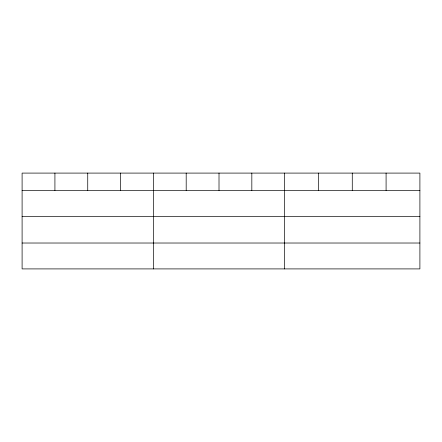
<?xml version="1.0" encoding="UTF-8"?>
<svg xmlns="http://www.w3.org/2000/svg" width="442" height="442" viewBox="0 0 442 442"><rect width="100%" height="100%" fill="white"/><g stroke="black" fill="none" stroke-linecap="round" stroke-linejoin="round"><path stroke-width="0.66" d="M419.9 216.353L419.9 173.093L22.1 173.093L22.1 268.907L419.9 268.907L419.9 216.353L22.1 216.353M22.1 190.469L419.9 190.469M22.1 243.023L419.9 243.023M386.087 173.093L386.087 190.469M352.274 173.093L352.274 190.469M318.461 173.093L318.461 190.469M284.648 173.093L284.648 268.907M251.829 173.093L251.829 190.469M219.011 173.093L219.011 190.469M186.192 173.093L186.192 190.469M153.374 173.093L153.374 268.907M120.555 173.093L120.555 190.469M87.737 173.093L87.737 190.469M54.919 173.093L54.919 190.469"/></g></svg>
